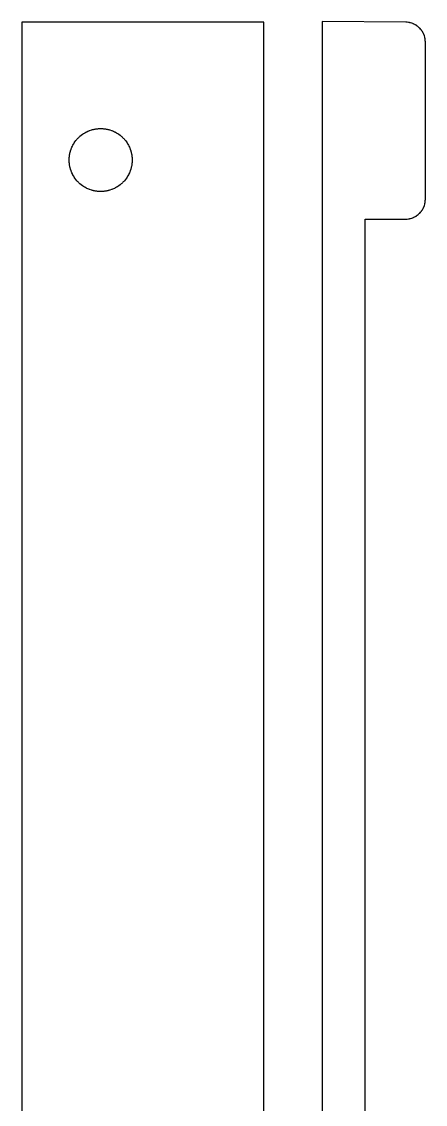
# Model space of a CAD drawing. Header units: metres. Extents: x -3 to 104, y 0 to 110.
# Drawn here: x 83.5 to 104, y 55 to 110 of the extents above; entities that cross this region are included whole.
import ezdxf

# ---------------------------------------------------------------- set-up
doc = ezdxf.new("R2010")
doc.units = ezdxf.units.M

msp = doc.modelspace()

# ---------------------------------------------------------------- linework, layer by layer
for p, q in [((103, 110), (98.75, 110.032)), ((98.75, 110.032), (98.75, 18.25)), ((83.5, 110), (83.4854, 18.168)), ((95.7842, 110), (83.5, 110)), ((95.7842, 18.25), (95.7842, 110)), ((103.018, 110), (103, 110)), ((103.035, 109.999), (103.018, 110)), ((103.053, 109.999), (103.035, 109.999)), ((103.069, 109.998), (103.053, 109.999)), ((103.14, 109.99), (103.069, 109.998)), ((103.156, 109.987), (103.14, 109.99)), ((103.174, 109.984), (103.156, 109.987)), ((103.19, 109.981), (103.174, 109.984)), ((103.208, 109.979), (103.19, 109.981)), ((103.225, 109.975), (103.208, 109.979)), ((103.242, 109.971), (103.225, 109.975)), ((103.309, 109.951), (103.242, 109.971)), ((103.358, 109.934), (103.309, 109.951)), ((103.375, 109.927), (103.358, 109.934)), ((103.391, 109.921), (103.375, 109.927)), ((103.406, 109.913), (103.391, 109.921)), ((103.423, 109.906), (103.406, 109.913)), ((103.47, 109.883), (103.423, 109.906)), ((103.484, 109.875), (103.47, 109.883)), ((103.5, 109.866), (103.484, 109.875)), ((103.515, 109.857), (103.5, 109.866)), ((103.53, 109.848), (103.515, 109.857)), ((103.545, 109.839), (103.53, 109.848)), ((103.56, 109.829), (103.545, 109.839)), ((103.573, 109.819), (103.56, 109.829)), ((103.588, 109.809), (103.573, 109.819)), ((103.602, 109.799), (103.588, 109.809)), ((103.629, 109.777), (103.602, 109.799)), ((103.643, 109.766), (103.629, 109.777)), ((103.656, 109.755), (103.643, 109.766)), ((103.694, 109.72), (103.656, 109.755)), ((103.72, 109.694), (103.694, 109.72)), ((103.755, 109.656), (103.72, 109.694)), ((103.766, 109.643), (103.755, 109.656)), ((103.777, 109.629), (103.766, 109.643)), ((103.799, 109.602), (103.777, 109.629)), ((103.809, 109.588), (103.799, 109.602)), ((103.819, 109.573), (103.809, 109.588)), ((103.829, 109.56), (103.819, 109.573)), ((103.839, 109.545), (103.829, 109.56)), ((103.848, 109.53), (103.839, 109.545)), ((103.857, 109.515), (103.848, 109.53)), ((103.866, 109.5), (103.857, 109.515)), ((103.875, 109.484), (103.866, 109.5)), ((103.883, 109.47), (103.875, 109.484)), ((103.906, 109.423), (103.883, 109.47)), ((103.913, 109.406), (103.906, 109.423)), ((103.921, 109.391), (103.913, 109.406)), ((103.927, 109.375), (103.921, 109.391)), ((103.934, 109.358), (103.927, 109.375)), ((103.951, 109.309), (103.934, 109.358)), ((103.971, 109.242), (103.951, 109.309)), ((103.975, 109.225), (103.971, 109.242)), ((103.979, 109.208), (103.975, 109.225)), ((103.981, 109.19), (103.979, 109.208)), ((103.984, 109.174), (103.981, 109.19)), ((103.987, 109.156), (103.984, 109.174)), ((103.99, 109.14), (103.987, 109.156)), ((103.998, 109.069), (103.99, 109.14)), ((103.999, 109.053), (103.998, 109.069)), ((103.999, 109.035), (103.999, 109.053)), ((104, 109.018), (103.999, 109.035)), ((104, 100.982), (104, 109.018)), ((87.0322, 104.53), (87.0586, 104.538)), ((87.0586, 104.538), (87.0859, 104.546)), ((87.0859, 104.546), (87.1133, 104.553)), ((87.1133, 104.553), (87.1396, 104.559)), ((87.1396, 104.559), (87.167, 104.565)), ((87.167, 104.565), (87.1943, 104.57)), ((87.1943, 104.57), (87.2217, 104.576)), ((87.2217, 104.576), (87.25, 104.58)), ((87.25, 104.58), (87.3047, 104.588)), ((87.3047, 104.588), (87.333, 104.591)), ((87.333, 104.591), (87.3604, 104.594)), ((87.3604, 104.594), (87.3887, 104.596)), ((87.3887, 104.596), (87.416, 104.598)), ((87.416, 104.598), (87.4717, 104.6)), ((87.4717, 104.6), (87.5283, 104.6)), ((87.5283, 104.6), (87.584, 104.598)), ((87.584, 104.598), (87.6113, 104.596)), ((87.6113, 104.596), (87.6396, 104.594)), ((87.6396, 104.594), (87.667, 104.591)), ((87.667, 104.591), (87.6953, 104.588)), ((87.6953, 104.588), (87.75, 104.58)), ((87.75, 104.58), (87.7783, 104.576)), ((87.7783, 104.576), (87.8057, 104.57)), ((87.8057, 104.57), (87.833, 104.565)), ((87.833, 104.565), (87.8604, 104.559)), ((87.8604, 104.559), (87.8867, 104.553)), ((87.8867, 104.553), (87.9141, 104.546)), ((87.9141, 104.546), (87.9414, 104.538)), ((87.9414, 104.538), (87.9678, 104.53)), ((86.1895, 103.918), (86.2393, 103.985)), ((86.2393, 103.985), (86.292, 104.05)), ((86.292, 104.05), (86.3105, 104.07)), ((86.3105, 104.07), (86.3301, 104.091)), ((86.3301, 104.091), (86.3486, 104.111)), ((86.3486, 104.111), (86.3682, 104.132)), ((86.3682, 104.132), (86.3887, 104.151)), ((86.3887, 104.151), (86.4092, 104.17)), ((86.4092, 104.17), (86.4297, 104.189)), ((86.4297, 104.189), (86.4502, 104.208)), ((86.4502, 104.208), (86.5146, 104.261)), ((86.5146, 104.261), (86.582, 104.311)), ((86.582, 104.311), (86.6289, 104.342)), ((86.6289, 104.342), (86.6758, 104.371)), ((86.6758, 104.371), (86.7002, 104.386)), ((86.7002, 104.386), (86.749, 104.413)), ((86.749, 104.413), (86.7734, 104.426)), ((86.7734, 104.426), (86.7988, 104.438)), ((86.7988, 104.438), (86.8496, 104.462)), ((86.8496, 104.462), (86.9004, 104.483)), ((86.9004, 104.483), (86.9268, 104.494)), ((86.9268, 104.494), (86.9531, 104.504)), ((86.9531, 104.504), (87.0322, 104.53)), ((87.9678, 104.53), (88.0469, 104.504)), ((88.0469, 104.504), (88.0732, 104.494)), ((88.0732, 104.494), (88.0996, 104.483)), ((88.0996, 104.483), (88.1504, 104.462)), ((88.1504, 104.462), (88.2012, 104.438)), ((88.2012, 104.438), (88.2266, 104.426)), ((88.2266, 104.426), (88.251, 104.413)), ((88.251, 104.413), (88.2998, 104.386)), ((88.2998, 104.386), (88.3242, 104.371)), ((88.3242, 104.371), (88.3711, 104.342)), ((88.3711, 104.342), (88.418, 104.311)), ((88.418, 104.311), (88.4854, 104.261)), ((88.4854, 104.261), (88.5498, 104.208)), ((88.5498, 104.208), (88.5703, 104.189)), ((88.5703, 104.189), (88.5908, 104.17)), ((88.5908, 104.17), (88.6113, 104.151)), ((88.6113, 104.151), (88.6318, 104.132)), ((88.6318, 104.132), (88.6514, 104.111)), ((88.6514, 104.111), (88.6699, 104.091)), ((88.6699, 104.091), (88.6895, 104.07)), ((88.6895, 104.07), (88.708, 104.05)), ((88.708, 104.05), (88.7607, 103.985)), ((88.7607, 103.985), (88.8105, 103.918)), ((85.9541, 103.414), (85.9619, 103.441)), ((85.9619, 103.441), (85.9697, 103.468)), ((85.9697, 103.468), (85.9961, 103.547)), ((85.9961, 103.547), (86.0059, 103.573)), ((86.0059, 103.573), (86.0166, 103.6)), ((86.0166, 103.6), (86.0381, 103.65)), ((86.0381, 103.65), (86.0615, 103.701)), ((86.0615, 103.701), (86.0742, 103.727)), ((86.0742, 103.727), (86.0869, 103.751)), ((86.0869, 103.751), (86.1143, 103.8)), ((86.1143, 103.8), (86.1289, 103.824)), ((86.1289, 103.824), (86.1582, 103.871)), ((86.1582, 103.871), (86.1895, 103.918)), ((88.8105, 103.918), (88.8418, 103.871)), ((88.8418, 103.871), (88.8711, 103.824)), ((88.8711, 103.824), (88.8857, 103.8)), ((88.8857, 103.8), (88.9131, 103.751)), ((88.9131, 103.751), (88.9258, 103.727)), ((88.9258, 103.727), (88.9385, 103.701)), ((88.9385, 103.701), (88.9619, 103.65)), ((88.9619, 103.65), (88.9834, 103.6)), ((88.9834, 103.6), (88.9941, 103.573)), ((88.9941, 103.573), (89.0039, 103.547)), ((89.0039, 103.547), (89.0303, 103.468)), ((89.0303, 103.468), (89.0381, 103.441)), ((89.0381, 103.441), (89.0459, 103.414)), ((85.9004, 103.028), (85.9023, 103.084)), ((85.9004, 102.972), (85.9004, 103.028)), ((85.9023, 102.916), (85.9004, 102.972)), ((85.9023, 103.084), (85.9043, 103.111)), ((85.9043, 102.889), (85.9023, 102.916)), ((85.9043, 103.111), (85.9062, 103.14)), ((85.9062, 102.86), (85.9043, 102.889)), ((85.9062, 103.14), (85.9092, 103.167)), ((85.9092, 103.167), (85.9121, 103.195)), ((85.9121, 103.195), (85.9199, 103.25)), ((85.9199, 103.25), (85.9238, 103.278)), ((85.9238, 103.278), (85.9297, 103.306)), ((85.9297, 103.306), (85.9346, 103.333)), ((85.9346, 103.333), (85.9414, 103.36)), ((85.9414, 103.36), (85.9473, 103.387)), ((85.9473, 103.387), (85.9541, 103.414)), ((89.0459, 103.414), (89.0527, 103.387)), ((89.0527, 103.387), (89.0586, 103.36)), ((89.0586, 103.36), (89.0654, 103.333)), ((89.0654, 103.333), (89.0703, 103.306)), ((89.0703, 103.306), (89.0762, 103.278)), ((89.0762, 103.278), (89.0801, 103.25)), ((89.0801, 103.25), (89.0879, 103.195)), ((89.0879, 103.195), (89.0908, 103.167)), ((89.0908, 103.167), (89.0938, 103.14)), ((89.0938, 103.14), (89.0957, 103.111)), ((89.0957, 102.889), (89.0938, 102.86)), ((89.0957, 103.111), (89.0977, 103.084)), ((89.0977, 102.916), (89.0957, 102.889)), ((89.0977, 103.084), (89.0996, 103.028)), ((89.0996, 102.972), (89.0977, 102.916)), ((89.0996, 103.028), (89.0996, 102.972)), ((85.9092, 102.833), (85.9062, 102.86)), ((85.9121, 102.805), (85.9092, 102.833)), ((85.9199, 102.75), (85.9121, 102.805)), ((85.9238, 102.722), (85.9199, 102.75)), ((85.9297, 102.694), (85.9238, 102.722)), ((85.9346, 102.667), (85.9297, 102.694)), ((85.9414, 102.64), (85.9346, 102.667)), ((85.9473, 102.613), (85.9414, 102.64)), ((85.9541, 102.586), (85.9473, 102.613)), ((85.9619, 102.559), (85.9541, 102.586)), ((85.9697, 102.532), (85.9619, 102.559)), ((85.9961, 102.453), (85.9697, 102.532)), ((86.0059, 102.427), (85.9961, 102.453)), ((86.0166, 102.4), (86.0059, 102.427)), ((86.0381, 102.35), (86.0166, 102.4)), ((86.0615, 102.299), (86.0381, 102.35)), ((88.9619, 102.35), (88.9385, 102.299)), ((88.9834, 102.4), (88.9619, 102.35)), ((88.9941, 102.427), (88.9834, 102.4)), ((89.0039, 102.453), (88.9941, 102.427)), ((89.0303, 102.532), (89.0039, 102.453)), ((89.0381, 102.559), (89.0303, 102.532)), ((89.0459, 102.586), (89.0381, 102.559)), ((89.0527, 102.613), (89.0459, 102.586)), ((89.0586, 102.64), (89.0527, 102.613)), ((89.0654, 102.667), (89.0586, 102.64)), ((89.0703, 102.694), (89.0654, 102.667)), ((89.0762, 102.722), (89.0703, 102.694)), ((89.0801, 102.75), (89.0762, 102.722)), ((89.0879, 102.805), (89.0801, 102.75)), ((89.0908, 102.833), (89.0879, 102.805)), ((89.0938, 102.86), (89.0908, 102.833)), ((86.0742, 102.273), (86.0615, 102.299)), ((86.0869, 102.249), (86.0742, 102.273)), ((86.1143, 102.2), (86.0869, 102.249)), ((86.1289, 102.176), (86.1143, 102.2)), ((86.1582, 102.129), (86.1289, 102.176)), ((86.1895, 102.082), (86.1582, 102.129)), ((86.2393, 102.015), (86.1895, 102.082)), ((86.292, 101.95), (86.2393, 102.015)), ((86.3105, 101.93), (86.292, 101.95)), ((86.3301, 101.909), (86.3105, 101.93)), ((86.3486, 101.889), (86.3301, 101.909)), ((86.3682, 101.868), (86.3486, 101.889)), ((86.3887, 101.849), (86.3682, 101.868)), ((86.4092, 101.83), (86.3887, 101.849)), ((86.4297, 101.811), (86.4092, 101.83)), ((86.4502, 101.792), (86.4297, 101.811)), ((86.5146, 101.739), (86.4502, 101.792)), ((88.5498, 101.792), (88.4854, 101.739)), ((88.5703, 101.811), (88.5498, 101.792)), ((88.5908, 101.83), (88.5703, 101.811)), ((88.6113, 101.849), (88.5908, 101.83)), ((88.6318, 101.868), (88.6113, 101.849)), ((88.6514, 101.889), (88.6318, 101.868)), ((88.6699, 101.909), (88.6514, 101.889)), ((88.6895, 101.93), (88.6699, 101.909)), ((88.708, 101.95), (88.6895, 101.93)), ((88.7607, 102.015), (88.708, 101.95)), ((88.8105, 102.082), (88.7607, 102.015)), ((88.8418, 102.129), (88.8105, 102.082)), ((88.8711, 102.176), (88.8418, 102.129)), ((88.8857, 102.2), (88.8711, 102.176)), ((88.9131, 102.249), (88.8857, 102.2)), ((88.9258, 102.273), (88.9131, 102.249)), ((88.9385, 102.299), (88.9258, 102.273)), ((86.582, 101.689), (86.5146, 101.739)), ((86.6289, 101.658), (86.582, 101.689)), ((86.6758, 101.629), (86.6289, 101.658)), ((86.7002, 101.614), (86.6758, 101.629)), ((86.749, 101.587), (86.7002, 101.614)), ((86.7734, 101.574), (86.749, 101.587)), ((86.7988, 101.562), (86.7734, 101.574)), ((86.8496, 101.538), (86.7988, 101.562)), ((86.9004, 101.517), (86.8496, 101.538)), ((86.9268, 101.506), (86.9004, 101.517)), ((86.9531, 101.496), (86.9268, 101.506)), ((87.0322, 101.47), (86.9531, 101.496)), ((87.0586, 101.462), (87.0322, 101.47)), ((87.0859, 101.454), (87.0586, 101.462)), ((87.1133, 101.447), (87.0859, 101.454)), ((87.1396, 101.441), (87.1133, 101.447)), ((87.167, 101.435), (87.1396, 101.441)), ((87.1943, 101.43), (87.167, 101.435)), ((87.2217, 101.424), (87.1943, 101.43)), ((87.25, 101.42), (87.2217, 101.424)), ((87.3047, 101.412), (87.25, 101.42)), ((87.333, 101.409), (87.3047, 101.412)), ((87.3604, 101.406), (87.333, 101.409)), ((87.3887, 101.404), (87.3604, 101.406)), ((87.416, 101.402), (87.3887, 101.404)), ((87.4717, 101.4), (87.416, 101.402)), ((87.5283, 101.4), (87.4717, 101.4)), ((87.584, 101.402), (87.5283, 101.4)), ((87.6113, 101.404), (87.584, 101.402)), ((87.6396, 101.406), (87.6113, 101.404)), ((87.667, 101.409), (87.6396, 101.406)), ((87.6953, 101.412), (87.667, 101.409)), ((87.75, 101.42), (87.6953, 101.412)), ((87.7783, 101.424), (87.75, 101.42)), ((87.8057, 101.43), (87.7783, 101.424)), ((87.833, 101.435), (87.8057, 101.43)), ((87.8604, 101.441), (87.833, 101.435)), ((87.8867, 101.447), (87.8604, 101.441)), ((87.9141, 101.454), (87.8867, 101.447)), ((87.9414, 101.462), (87.9141, 101.454)), ((87.9678, 101.47), (87.9414, 101.462)), ((88.0469, 101.496), (87.9678, 101.47)), ((88.0732, 101.506), (88.0469, 101.496)), ((88.0996, 101.517), (88.0732, 101.506)), ((88.1504, 101.538), (88.0996, 101.517)), ((88.2012, 101.562), (88.1504, 101.538)), ((88.2266, 101.574), (88.2012, 101.562)), ((88.251, 101.587), (88.2266, 101.574)), ((88.2998, 101.614), (88.251, 101.587)), ((88.3242, 101.629), (88.2998, 101.614)), ((88.3711, 101.658), (88.3242, 101.629)), ((88.418, 101.689), (88.3711, 101.658)), ((88.4854, 101.739), (88.418, 101.689)), ((103.934, 100.642), (103.951, 100.691)), ((103.951, 100.691), (103.971, 100.758)), ((103.971, 100.758), (103.975, 100.775)), ((103.975, 100.775), (103.979, 100.792)), ((103.979, 100.792), (103.981, 100.81)), ((103.981, 100.81), (103.984, 100.826)), ((103.984, 100.826), (103.987, 100.844)), ((103.987, 100.844), (103.99, 100.86)), ((103.99, 100.86), (103.998, 100.931)), ((103.998, 100.931), (103.999, 100.947)), ((103.999, 100.965), (104, 100.982)), ((103.999, 100.947), (103.999, 100.965)), ((103.484, 100.125), (103.5, 100.134)), ((103.5, 100.134), (103.515, 100.143)), ((103.515, 100.143), (103.53, 100.152)), ((103.53, 100.152), (103.545, 100.161)), ((103.545, 100.161), (103.56, 100.171)), ((103.56, 100.171), (103.573, 100.181)), ((103.573, 100.181), (103.588, 100.191)), ((103.588, 100.191), (103.602, 100.201)), ((103.602, 100.201), (103.629, 100.223)), ((103.629, 100.223), (103.643, 100.234)), ((103.643, 100.234), (103.656, 100.245)), ((103.656, 100.245), (103.694, 100.28)), ((103.694, 100.28), (103.72, 100.306)), ((103.72, 100.306), (103.755, 100.344)), ((103.755, 100.344), (103.766, 100.357)), ((103.766, 100.357), (103.777, 100.371)), ((103.777, 100.371), (103.799, 100.398)), ((103.799, 100.398), (103.809, 100.412)), ((103.809, 100.412), (103.819, 100.427)), ((103.819, 100.427), (103.829, 100.44)), ((103.829, 100.44), (103.839, 100.455)), ((103.839, 100.455), (103.848, 100.47)), ((103.848, 100.47), (103.857, 100.485)), ((103.857, 100.485), (103.866, 100.5)), ((103.866, 100.5), (103.875, 100.516)), ((103.875, 100.516), (103.883, 100.53)), ((103.883, 100.53), (103.906, 100.577)), ((103.906, 100.577), (103.913, 100.594)), ((103.913, 100.594), (103.921, 100.609)), ((103.921, 100.609), (103.927, 100.625)), ((103.927, 100.625), (103.934, 100.642)), ((100.95, 40), (100.95, 100)), ((100.95, 100), (103.018, 100)), ((103.018, 100), (103.035, 100.001)), ((103.035, 100.001), (103.053, 100.001)), ((103.053, 100.001), (103.069, 100.002)), ((103.069, 100.002), (103.14, 100.01)), ((103.14, 100.01), (103.156, 100.013)), ((103.156, 100.013), (103.174, 100.016)), ((103.174, 100.016), (103.19, 100.019)), ((103.19, 100.019), (103.208, 100.021)), ((103.208, 100.021), (103.225, 100.025)), ((103.225, 100.025), (103.242, 100.029)), ((103.242, 100.029), (103.309, 100.049)), ((103.309, 100.049), (103.358, 100.066)), ((103.358, 100.066), (103.375, 100.073)), ((103.375, 100.073), (103.391, 100.079)), ((103.391, 100.079), (103.406, 100.087)), ((103.406, 100.087), (103.423, 100.094)), ((103.423, 100.094), (103.47, 100.117)), ((103.47, 100.117), (103.484, 100.125))]:
    msp.add_line(p, q)

doc.saveas('drawing.dxf')
